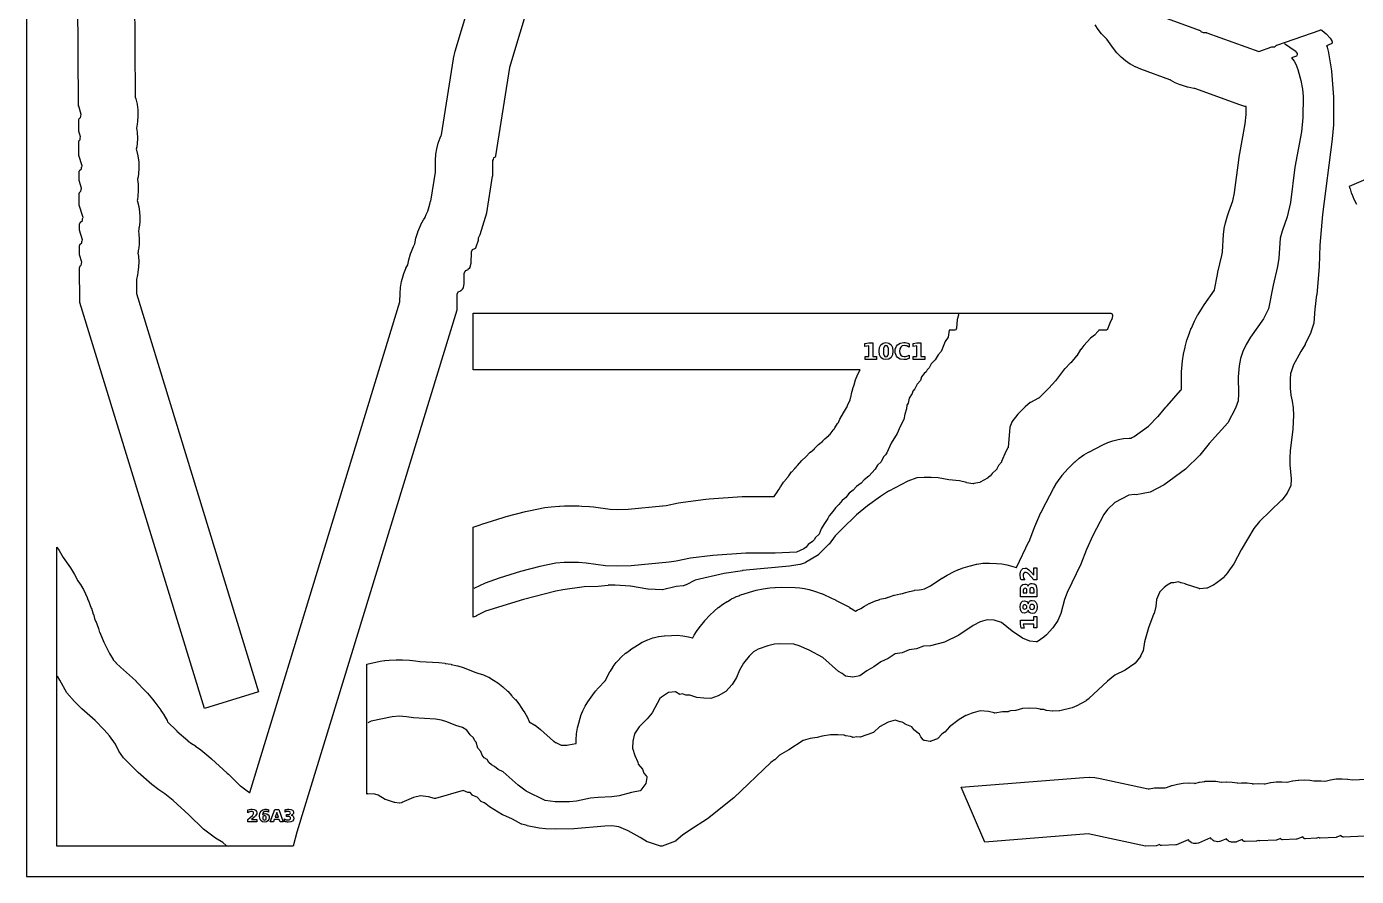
# Model space of a CAD drawing. Header units: millimetres. Extents: x 0 to 841, y 0 to 594.
# Drawn here: x 0 to 469.4, y 0 to 299.9 of the extents above; entities that cross this region are included whole.
import ezdxf

# ---------------------------------------------------------------- set-up
doc = ezdxf.new("R2010")
doc.units = ezdxf.units.MM
for name, color, linetype in [('CUT', 1, 'Continuous'), ('ENGRAVE', 5, 'Continuous'), ('SHEET_EDGE_DO_NOT_CUT', 8, 'Continuous')]:
    doc.layers.add(name, color=color, linetype=linetype)

msp = doc.modelspace()

# ---------------------------------------------------------------- linework, layer by layer
at = {"layer": 'CUT'}
for points in [[(191.93, 357.12), (170.48, 285.48), (170.47, 285.45), (165.53, 254.26), (165.52, 254.21), (165.5, 254.15), (165.47, 254.1), (165.35, 253.88), (165.32, 253.83), (165.29, 253.79), (165.25, 253.75), (165.22, 253.72), (165.17, 253.69), (165.13, 253.66), (164.87, 253.54), (164.86, 253.54), (164.86, 253.53), (164.69, 253.09), (164.67, 253.04), (164.65, 253), (164.41, 252.63), (164.41, 252.62), (164.41, 252.61), (164.4, 247.2), (164.4, 247.16), (164.39, 247.12), (162.34, 234.16), (162.32, 234.09), (159.98, 226.46), (159.97, 226.42), (159.95, 226.38), (159.39, 225.23), (159.39, 225.22), (159.38, 225.21), (159.37, 224.54), (159.37, 224.49), (159.36, 224.45), (159.35, 224.4), (158.63, 222.06), (158.62, 222.02), (158.6, 221.98), (158.57, 221.94), (158.5, 221.83), (158.47, 221.79), (158.44, 221.75), (158.4, 221.71), (158.17, 221.53), (158.13, 221.5), (158.09, 221.48), (158.05, 221.46), (157.28, 221.13), (157.27, 221.13), (157.27, 221.12), (156.88, 220.25), (156.88, 220.24), (156.88, 220.23), (156.86, 216.49), (156.86, 216.44), (156.85, 216.4), (156.84, 216.35), (156.48, 215.04), (156.46, 214.99), (156.44, 214.95), (156.41, 214.9), (156.17, 214.53), (156.14, 214.49), (156.1, 214.45), (155.79, 214.15), (155.75, 214.11), (155.71, 214.08), (155.39, 213.89), (155.35, 213.86), (155.29, 213.84), (154.76, 213.66), (154.75, 213.65), (154.75, 213.64), (154.38, 212.78), (154.37, 212.77), (154.37, 212.76), (154.37, 209.2), (154.37, 209.15), (154.36, 209.1), (154.1, 207.83), (154.08, 207.78), (154.07, 207.74), (154.05, 207.7), (153.78, 207.19), (153.75, 207.15), (153.73, 207.12), (153.7, 207.08), (153.34, 206.72), (153.3, 206.67), (153.25, 206.64), (152.9, 206.41), (152.84, 206.38), (152.79, 206.36), (152.25, 206.17), (152.24, 206.17), (152.23, 206.16), (151.87, 205.3), (151.87, 205.29), (151.87, 205.28), (151.83, 199.94), (151.83, 199.89), (151.82, 199.85), (151.81, 199.8), (95.36, 15.57), (95.35, 15.56), (94.06, 10.62), (10.62, 10.62), (10.62, 116.23), (11.44, 115), (11.45, 114.98), (12.88, 112.56), (12.89, 112.54), (15.5, 108.88), (15.52, 108.85), (16.93, 106.55), (16.94, 106.53), (18.08, 104.35), (18.1, 104.33), (19.21, 102.62), (19.22, 102.6), (20.04, 101.23), (20.06, 101.2), (20.76, 99.76), (20.77, 99.74), (21.35, 98.44), (21.35, 98.43), (21.67, 97.66), (21.68, 97.65), (22.85, 94.65), (22.86, 94.62), (23.55, 92.53), (23.56, 92.5), (23.96, 91.02), (23.96, 91.01), (23.97, 91), (24.38, 90.1), (24.39, 90.07), (25.37, 87.51), (25.38, 87.47), (25.79, 86.11), (25.8, 86.08), (27.29, 82.72), (27.29, 82.71), (29.29, 78.72), (29.29, 78.71), (30.58, 76.5), (30.58, 76.49), (30.59, 76.48), (31.59, 75.32), (31.61, 75.31), (33.1, 73.82), (33.11, 73.81), (37.36, 70.1), (37.38, 70.08), (38.66, 68.86), (38.68, 68.84), (41.87, 65.5), (41.88, 65.49), (42.62, 64.68), (42.63, 64.67), (44.43, 62.56), (44.44, 62.55), (45.3, 61.47), (45.31, 61.46), (47.42, 58.61), (47.43, 58.59), (48.57, 56.87), (48.6, 56.83), (49.56, 54.99), (49.57, 54.97), (49.74, 54.58), (49.75, 54.57), (49.76, 54.57), (52.99, 51.32), (53.01, 51.31), (56.9, 47.91), (56.91, 47.9), (58.18, 46.94), (58.19, 46.93), (59.61, 46.02), (59.64, 46), (61.49, 44.66), (61.51, 44.64), (64.37, 42.31), (64.38, 42.3), (65.26, 41.54), (65.27, 41.53), (70.84, 36.4), (70.85, 36.4), (71.25, 36.02), (71.25, 36.02), (75.42, 31.97), (75.45, 31.94), (77.88, 30.16), (77.9, 30.15), (78.73, 29.63), (78.74, 29.63), (78.75, 29.64), (131.79, 202.72), (131.79, 202.74), (131.79, 202.75), (131.83, 205.69), (131.83, 205.71), (131.97, 207.79), (131.97, 207.85), (132.33, 209.89), (132.34, 209.94), (132.91, 211.94), (132.92, 211.97), (133.19, 212.78), (133.2, 212.8), (133.9, 214.55), (133.92, 214.6), (134.54, 215.79), (134.54, 215.8), (134.55, 215.82), (134.87, 217.59), (134.89, 217.64), (135.5, 219.68), (135.51, 219.71), (135.81, 220.55), (135.82, 220.57), (136.53, 222.28), (136.55, 222.33), (137.03, 223.23), (137.04, 223.25), (137.04, 223.26), (137.42, 225.24), (137.44, 225.29), (138.1, 227.4), (138.11, 227.43), (138.43, 228.28), (138.44, 228.3), (139.17, 230), (139.19, 230.04), (140.07, 231.65), (140.09, 231.69), (140.65, 232.51), (140.66, 232.52), (140.66, 232.53), (140.7, 232.66), (140.71, 232.68), (141.07, 233.58), (141.08, 233.61), (141.6, 234.75), (141.61, 234.79), (142.35, 237.19), (142.36, 237.2), (142.62, 238.31), (142.63, 238.36), (142.86, 239.03), (142.86, 239.04), (142.86, 239.05), (144.37, 248.52), (144.37, 248.53), (144.37, 248.54), (144.37, 252.79), (144.37, 252.81), (144.48, 254.78), (144.48, 254.83), (144.78, 256.77), (144.79, 256.82), (145.28, 258.71), (145.29, 258.76), (145.97, 260.61), (145.98, 260.63), (146.35, 261.49), (146.36, 261.51), (146.46, 261.71), (146.46, 261.72), (146.46, 261.73), (150.72, 288.58), (150.72, 288.61), (151.31, 291.19), (151.32, 291.22), (171.94, 360.09)], [(37.88, 346.64), (38.34, 275), (38.34, 274.99), (38.35, 274.98), (38.51, 274.41), (38.52, 274.38), (38.98, 272.47), (38.99, 272.42), (39.25, 270.48), (39.26, 270.43), (39.32, 268.47), (39.32, 268.42), (39.19, 266.45), (39.19, 266.43), (39.08, 265.48), (39.07, 265.45), (38.85, 264.1), (38.85, 264.09), (38.85, 264.07), (39.05, 262.61), (39.06, 262.56), (39.13, 260.56), (39.12, 260.51), (38.99, 258.51), (38.99, 258.48), (38.87, 257.54), (38.87, 257.52), (38.72, 256.64), (38.72, 256.63), (38.72, 256.62), (38.82, 256.31), (38.82, 256.28), (39.31, 254.26), (39.32, 254.21), (39.59, 252.16), (39.59, 252.11), (39.64, 250.04), (39.64, 249.99), (39.47, 247.92), (39.46, 247.89), (39.33, 246.93), (39.33, 246.91), (39.16, 246.02), (39.16, 246.01), (39.16, 245.99), (39.38, 244.3), (39.39, 244.25), (39.44, 242.13), (39.44, 242.08), (39.26, 239.96), (39.25, 239.93), (39.12, 238.97), (39.12, 238.94), (39.04, 238.53), (39.04, 238.52), (39.04, 238.51), (39.14, 238.17), (39.15, 238.14), (39.58, 236.4), (39.59, 236.35), (39.86, 234.58), (39.87, 234.54), (39.98, 232.75), (39.98, 232.71), (39.92, 230.92), (39.92, 230.87), (39.7, 229.09), (39.69, 229.05), (39.65, 228.88), (39.65, 228.85), (39.6, 228.4), (39.6, 228.35), (39.49, 227.84), (39.49, 227.83), (39.49, 227.82), (39.66, 226.7), (39.67, 226.66), (39.78, 224.85), (39.78, 224.81), (39.72, 223), (39.72, 222.95), (39.49, 221.16), (39.48, 221.12), (39.43, 220.89), (39.43, 220.86), (39.38, 220.39), (39.37, 220.34), (39.29, 219.96), (39.29, 219.95), (39.29, 219.93), (39.46, 218.83), (39.46, 218.78), (39.58, 216.96), (39.58, 216.92), (39.52, 215.09), (39.52, 215.05), (39.29, 213.24), (39.28, 213.19), (39.22, 212.91), (39.21, 212.88), (39.16, 212.4), (39.15, 212.35), (38.77, 210.61), (38.76, 210.59), (38.76, 210.58), (38.8, 205.73), (38.8, 205.72), (38.8, 205.71), (81.88, 65.14), (62.75, 59.28), (18.84, 202.58), (18.83, 202.63), (18.82, 202.68), (18.82, 202.73), (18.73, 214.89), (18.73, 214.93), (18.74, 214.98), (18.75, 215.03), (18.77, 215.07), (18.84, 215.26), (18.86, 215.3), (18.88, 215.35), (18.91, 215.39), (18.94, 215.42), (18.98, 215.46), (19.27, 215.71), (19.28, 215.72), (19.28, 215.73), (19.33, 216.17), (19.34, 216.23), (19.35, 216.28), (19.51, 216.75), (19.51, 216.76), (19.51, 216.77), (18.72, 219.39), (18.71, 219.43), (18.7, 219.48), (18.7, 219.53), (18.68, 222.43), (18.68, 222.48), (18.69, 222.54), (18.71, 222.59), (18.81, 222.88), (18.82, 222.92), (18.84, 222.96), (18.87, 223), (18.9, 223.04), (18.93, 223.07), (19.48, 223.61), (19.49, 223.62), (19.49, 223.63), (19.54, 224.08), (19.54, 224.13), (19.56, 224.18), (19.71, 224.64), (19.71, 224.65), (19.71, 224.67), (18.69, 228.04), (18.68, 228.09), (18.67, 228.13), (18.67, 228.18), (18.63, 229.81), (18.64, 229.86), (18.64, 229.92), (18.7, 230.19), (18.71, 230.23), (18.73, 230.27), (18.74, 230.31), (18.96, 230.75), (18.99, 230.8), (19.02, 230.84), (19.06, 230.88), (19.69, 231.51), (19.7, 231.51), (19.7, 231.53), (19.74, 231.99), (19.75, 232.04), (19.76, 232.09), (19.91, 232.53), (19.91, 232.55), (19.91, 232.56), (18.61, 236.91), (18.6, 236.96), (18.59, 237.01), (18.59, 237.05), (18.56, 240.92), (18.57, 240.97), (18.57, 241.02), (18.58, 241.06), (18.6, 241.11), (18.67, 241.29), (18.69, 241.34), (18.71, 241.38), (18.74, 241.42), (18.78, 241.46), (18.81, 241.49), (19.16, 241.79), (19.17, 241.8), (19.17, 241.81), (19.22, 242.29), (19.22, 242.34), (19.24, 242.39), (19.37, 242.82), (19.38, 242.83), (19.37, 242.84), (18.55, 245.56), (18.54, 245.61), (18.54, 245.66), (18.53, 245.71), (18.51, 248.54), (18.52, 248.58), (18.52, 248.63), (18.53, 248.68), (18.57, 248.8), (18.59, 248.85), (18.61, 248.9), (18.64, 248.95), (18.77, 249.14), (18.81, 249.19), (18.85, 249.23), (19.36, 249.69), (19.37, 249.7), (19.37, 249.71), (19.42, 250.19), (19.43, 250.24), (19.44, 250.29), (19.57, 250.71), (19.57, 250.73), (19.57, 250.74), (18.49, 254.38), (18.48, 254.42), (18.48, 254.47), (18.47, 254.52), (18.45, 259.26), (18.45, 259.32), (18.46, 259.37), (18.47, 259.43), (18.52, 259.56), (18.54, 259.61), (18.56, 259.65), (18.59, 259.69), (18.62, 259.73), (18.65, 259.77), (18.86, 259.96), (18.87, 259.97), (18.87, 259.98), (18.91, 260.43), (18.91, 260.48), (18.92, 260.53), (19.05, 260.98), (19.05, 260.99), (19.05, 261), (18.44, 263.04), (18.43, 263.08), (18.42, 263.13), (18.42, 263.18), (18.4, 266.94), (18.4, 266.98), (18.4, 267.03), (18.42, 267.08), (18.43, 267.12), (18.5, 267.3), (18.52, 267.35), (18.55, 267.39), (18.58, 267.43), (18.61, 267.47), (18.64, 267.5), (19.06, 267.86), (19.07, 267.87), (19.07, 267.88), (19.1, 268.33), (19.11, 268.38), (19.12, 268.43), (19.25, 268.88), (19.25, 268.89), (19.25, 268.9), (18.38, 271.84), (18.37, 271.88), (18.36, 271.93), (18.36, 271.98), (17.88, 346.51)], [(400.04, 303.69), (413.94, 298.7), (413.98, 298.68), (414.02, 298.66), (414.06, 298.64), (414.22, 298.53), (414.25, 298.5), (414.29, 298.47), (414.32, 298.43), (414.35, 298.39), (414.38, 298.35), (414.48, 298.15), (414.48, 298.14), (414.49, 298.14), (415.32, 297.84), (415.33, 297.84), (415.34, 297.84), (416.42, 297.78), (416.47, 297.78), (416.52, 297.77), (416.57, 297.75), (434.96, 291.15), (434.98, 291.15), (434.99, 291.15), (439.53, 292.74), (439.58, 292.76), (439.62, 292.77), (439.67, 292.77), (440.54, 292.81), (440.55, 292.81), (440.56, 292.82), (441.1, 293.26), (441.13, 293.29), (441.17, 293.31), (441.21, 293.33), (441.25, 293.35), (456.57, 298.7), (456.61, 298.71), (456.66, 298.72), (456.71, 298.73), (456.75, 298.73), (456.8, 298.72), (456.85, 298.72), (457.1, 298.66), (457.15, 298.64), (457.19, 298.63), (457.23, 298.61), (457.27, 298.58), (457.31, 298.55), (458.75, 297.34), (458.8, 297.29), (460.09, 295.86), (460.12, 295.83), (460.15, 295.79), (460.72, 294.86), (460.74, 294.82), (460.76, 294.78), (460.77, 294.74), (460.79, 294.69), (460.83, 294.46), (460.84, 294.41), (460.84, 294.41), (460.84, 294.36), (460.84, 294.32), (460.83, 294.27), (460.82, 294.22), (460.8, 294.17), (460.78, 294.13), (460.71, 294), (460.69, 293.96), (460.66, 293.92), (460.62, 293.88), (460.58, 293.85), (460.54, 293.82), (460.5, 293.8), (460.45, 293.77), (458.84, 293.16), (458.83, 293.15), (458.84, 293.14), (459.05, 292.76), (459.07, 292.73), (459.08, 292.69), (459.1, 292.64), (459.58, 290.74), (459.59, 290.69), (460.58, 284.25), (460.59, 284.21), (461.29, 274.95), (461.29, 274.91), (461.28, 265.23), (461.28, 265.19), (460.81, 260.24), (460.81, 260.23), (457.42, 233.58), (457.42, 233.57), (456.54, 222.72), (456.54, 222.71), (456.22, 215.24), (456.21, 215.22), (455.37, 205.27), (455.36, 205.25), (454.71, 200.24), (454.71, 200.23), (454.37, 195.39), (454.36, 195.33), (454.35, 195.28), (453.36, 192.03), (453.35, 191.99), (453.33, 191.96), (451.28, 187.8), (451.26, 187.76), (449.73, 185.24), (449.73, 185.23), (447.07, 180.25), (447.06, 180.24), (447.06, 180.24), (446.2, 177.76), (446.2, 177.74), (446.19, 177.73), (445.96, 175.28), (445.96, 175.25), (445.99, 172.19), (446, 172.17), (446.21, 169.92), (446.22, 169.88), (446.75, 167.73), (446.76, 167.69), (447.12, 165.32), (447.12, 165.26), (447.2, 162.8), (447.2, 162.76), (446.92, 157.79), (446.91, 157.75), (445.96, 150.27), (445.96, 150.25), (445.85, 147.76), (445.85, 147.75), (445.85, 145.24), (445.85, 145.21), (446.35, 140.28), (446.35, 140.24), (446.35, 140.21), (446.23, 137.93), (446.23, 137.88), (446.22, 137.83), (446.2, 137.78), (446.18, 137.73), (444.97, 135.29), (444.95, 135.25), (444.92, 135.21), (443.04, 132.78), (443.01, 132.75), (442.99, 132.72), (435.21, 125.27), (435.18, 125.25), (433.22, 122.78), (433.2, 122.75), (428.74, 115.26), (428.74, 115.25), (426.12, 110.31), (426.09, 110.26), (424.06, 107.34), (424.03, 107.3), (422.35, 105.33), (422.32, 105.3), (422.28, 105.27), (421.57, 104.69), (421.55, 104.68), (418.92, 102.78), (418.88, 102.75), (418.84, 102.73), (416.66, 101.72), (416.61, 101.7), (416.57, 101.69), (416.52, 101.68), (416.48, 101.67), (414.1, 101.53), (414.05, 101.53), (414, 101.53), (413.96, 101.54), (413.91, 101.55), (409.11, 103.19), (409.08, 103.2), (407.49, 103.55), (407.44, 103.57), (407.38, 103.6), (406.59, 103.99), (406.57, 104), (406.56, 104), (404.98, 103.61), (404.92, 103.6), (404.86, 103.6), (404.09, 103.59), (404.08, 103.59), (404.06, 103.59), (402.6, 102.77), (402.57, 102.75), (401.57, 101.98), (401.55, 101.95), (399.87, 100.25), (399.86, 100.24), (399.85, 100.23), (398.86, 97.76), (398.85, 97.74), (398.85, 97.73), (398.6, 95.28), (398.59, 95.25), (398.58, 95.21), (397.96, 92.81), (397.94, 92.76), (395.99, 87.74), (395.98, 87.71), (394.64, 82.77), (394.64, 82.75), (394.09, 79.57), (394.08, 79.52), (394.07, 79.48), (394.05, 79.43), (393.21, 77.73), (393.19, 77.68), (393.15, 77.64), (391.25, 75.24), (391.21, 75.2), (391.18, 75.17), (391.14, 75.14), (387.83, 72.77), (387.79, 72.75), (387.75, 72.73), (384.09, 71.03), (384.08, 71.03), (384.07, 71.02), (381.57, 68.94), (381.56, 68.93), (374.93, 62.74), (374.9, 62.71), (374.05, 62.05), (374.02, 62.03), (373.98, 62.01), (370.76, 60.24), (370.74, 60.23), (369.12, 59.46), (369.07, 59.44), (369.02, 59.43), (364.72, 58.42), (364.68, 58.42), (364.63, 58.41), (362.1, 58.3), (362.05, 58.3), (362.01, 58.3), (359.99, 58.55), (359.95, 58.56), (359.91, 58.57), (359.87, 58.59), (359.09, 58.9), (359.07, 58.91), (359.06, 58.91), (357.83, 58.95), (357.78, 58.96), (357.73, 58.97), (356.59, 59.26), (356.57, 59.26), (356.56, 59.26), (354.1, 59.33), (354.08, 59.33), (351.59, 59.2), (351.58, 59.2), (351.56, 59.2), (349.13, 58.53), (349.07, 58.52), (349.02, 58.51), (347.28, 58.44), (347.27, 58.44), (347.26, 58.43), (346.56, 58.15), (346.52, 58.13), (346.47, 58.12), (346.42, 58.11), (346.37, 58.11), (344.45, 58.11), (344.44, 58.11), (344.43, 58.11), (341.79, 57.66), (341.73, 57.65), (341.68, 57.65), (341.63, 57.65), (341.57, 57.67), (339.56, 58.21), (339.55, 58.21), (339.54, 58.22), (336.57, 58.48), (336.56, 58.48), (336.55, 58.48), (334.07, 57.76), (334.05, 57.75), (331.6, 56.82), (331.59, 56.82), (331.58, 56.81), (329.22, 55.38), (329.19, 55.36), (325.77, 52.75), (325.76, 52.74), (325.75, 52.74), (324.14, 50.95), (324.11, 50.92), (324.08, 50.89), (324.04, 50.87), (323.06, 50.25), (323.05, 50.24), (323.04, 50.24), (321.67, 48.71), (321.64, 48.68), (321.6, 48.65), (321.56, 48.62), (321.52, 48.6), (321.48, 48.58), (319.23, 47.69), (319.18, 47.67), (319.13, 47.66), (319.08, 47.65), (319.03, 47.65), (318.98, 47.66), (316.94, 47.93), (316.9, 47.94), (316.86, 47.95), (316.82, 47.96), (316.67, 48.03), (316.62, 48.05), (316.58, 48.08), (316.54, 48.11), (316.5, 48.14), (316.46, 48.18), (315.67, 49.2), (315.64, 49.23), (315.62, 49.27), (315.6, 49.31), (315.22, 50.23), (315.21, 50.24), (315.2, 50.25), (313.23, 51.76), (313.19, 51.79), (313.16, 51.82), (313.14, 51.85), (312.44, 52.73), (312.43, 52.74), (312.42, 52.75), (310.15, 53.76), (310.11, 53.78), (310.08, 53.8), (309.08, 54.46), (309.07, 54.46), (309.06, 54.46), (308.42, 54.54), (308.37, 54.55), (308.33, 54.56), (306.59, 55.12), (306.57, 55.13), (306.56, 55.12), (304.09, 54.41), (304.08, 54.4), (304.06, 54.39), (301.1, 52.76), (301.09, 52.75), (301.08, 52.74), (299.07, 50.93), (299.04, 50.9), (298.99, 50.87), (298.95, 50.84), (298.9, 50.83), (294.28, 49.19), (294.23, 49.17), (294.18, 49.16), (294.12, 49.16), (294.07, 49.16), (293.1, 49.25), (293.08, 49.25), (293.07, 49.25), (291.8, 49.07), (291.75, 49.06), (291.71, 49.06), (291.66, 49.07), (291.62, 49.07), (291.57, 49.09), (291.53, 49.1), (290.77, 49.43), (290.76, 49.43), (290.75, 49.43), (289.18, 49.6), (289.13, 49.6), (289.09, 49.61), (289.05, 49.62), (288.61, 49.79), (288.6, 49.79), (288.59, 49.79), (286.32, 50), (286.29, 50), (283.8, 49.93), (283.77, 49.93), (280.82, 49.47), (280.8, 49.46), (279.06, 49), (279, 48.99), (276.62, 48.67), (276.58, 48.67), (274.09, 47.99), (274.08, 47.98), (274.06, 47.98), (269.11, 44.67), (269.08, 44.65), (265.8, 42.75), (265.79, 42.74), (265.78, 42.73), (264.1, 41.19), (264.07, 41.17), (264.04, 41.14), (262.7, 40.25), (262.69, 40.24), (262.68, 40.24), (249.69, 27.78), (249.66, 27.75), (240.36, 20.29), (240.31, 20.26), (234.07, 16.3), (234.06, 16.29), (231.57, 14.51), (231.56, 14.5), (229.17, 12.52), (229.12, 12.49), (229.08, 12.46), (229.03, 12.44), (224.35, 10.66), (224.3, 10.64), (224.25, 10.63), (224.2, 10.63), (224.16, 10.63), (223.9, 10.63), (223.85, 10.64), (223.8, 10.65), (223.75, 10.66), (219.13, 12.2), (219.08, 12.23), (219.03, 12.25), (216.57, 13.78), (216.56, 13.78), (212.39, 16.03), (212.37, 16.04), (209.07, 17.51), (209.06, 17.52), (209.04, 17.52), (206.62, 17.81), (206.58, 17.81), (204.1, 17.77), (204.08, 17.77), (193.18, 16.81), (193.15, 16.81), (186.57, 16.66), (186.53, 16.66), (183.18, 16.8), (183.15, 16.81), (180.95, 17.06), (180.91, 17.07), (176.71, 17.9), (176.67, 17.91), (174.83, 18.44), (174.78, 18.46), (174.74, 18.48), (171.57, 20.14), (171.56, 20.15), (168.06, 21.75), (168.01, 21.78), (163.44, 24.53), (163.4, 24.55), (161.58, 25.91), (161.57, 25.92), (161.56, 25.92), (160.45, 26.44), (160.41, 26.46), (160.36, 26.49), (160.32, 26.53), (160.29, 26.56), (159.08, 27.96), (159.07, 27.97), (159.06, 27.97), (157.57, 28.53), (157.53, 28.55), (157.48, 28.58), (157.44, 28.6), (157.41, 28.63), (157.37, 28.67), (156.58, 29.56), (156.57, 29.57), (156.56, 29.57), (155.9, 29.59), (155.86, 29.59), (155.81, 29.6), (155.77, 29.61), (155.73, 29.63), (154.09, 30.32), (154.07, 30.33), (154.06, 30.32), (144.28, 27.47), (144.24, 27.46), (144.19, 27.45), (144.15, 27.45), (144.1, 27.45), (144.06, 27.46), (144.01, 27.47), (141.86, 28.04), (141.83, 28.04), (139.07, 28.45), (139.06, 28.45), (139.05, 28.45), (136.59, 27.86), (136.58, 27.86), (136.56, 27.86), (132.46, 26.04), (132.42, 26.02), (132.37, 26.01), (132.33, 26), (131.63, 25.9), (131.57, 25.9), (131.52, 25.9), (129.94, 26.05), (129.89, 26.06), (129.83, 26.07), (126.67, 27.08), (126.63, 27.09), (126.59, 27.11), (126.55, 27.13), (124.09, 28.66), (124.07, 28.67), (124.06, 28.67), (122.91, 29.06), (122.9, 29.07), (122.89, 29.07), (120.42, 29.09), (120.38, 29.09), (120.12, 29.06), (120.12, 74.88), (124.83, 75.9), (124.85, 75.9), (126.37, 76.17), (126.41, 76.18), (127.96, 76.32), (127.98, 76.32), (130.43, 76.46), (130.46, 76.46), (132.65, 76.46), (132.67, 76.46), (135.15, 76.32), (135.17, 76.32), (137.29, 76.09), (137.31, 76.09), (138.8, 75.84), (138.83, 75.84), (145.48, 75.46), (145.5, 75.46), (147.75, 75.2), (147.78, 75.19), (149.84, 74.84), (149.87, 74.83), (152.13, 74.3), (152.16, 74.29), (154.05, 73.73), (154.08, 73.72), (156.21, 72.95), (156.24, 72.93), (158.21, 72.09), (158.24, 72.08), (159.31, 71.78), (159.33, 71.77), (161.22, 71.13), (161.27, 71.11), (163.07, 70.29), (163.11, 70.27), (164.83, 69.26), (164.85, 69.25), (166.32, 68.28), (166.34, 68.27), (168.12, 66.95), (168.16, 66.92), (169.77, 65.42), (169.81, 65.38), (171.24, 63.7), (171.26, 63.68), (171.39, 63.51), (171.42, 63.48), (172.49, 62.42), (172.52, 62.38), (173.75, 60.9), (173.78, 60.86), (174.85, 59.26), (174.88, 59.22), (174.95, 59.08), (174.96, 59.06), (175.85, 57.73), (175.88, 57.69), (176.75, 56.07), (176.77, 56.03), (177.36, 54.62), (177.37, 54.61), (177.39, 54.6), (177.39, 54.6), (177.4, 54.6), (179.44, 53.38), (179.49, 53.34), (181.37, 51.88), (181.39, 51.86), (186.04, 47.78), (186.06, 47.77), (186.74, 47.26), (186.75, 47.26), (186.76, 47.25), (188.66, 46.34), (188.67, 46.33), (188.68, 46.33), (190.76, 46.35), (190.78, 46.35), (191.3, 46.39), (191.33, 46.39), (193.91, 46.93), (193.93, 46.93), (193.93, 46.94), (193.96, 48.2), (193.96, 48.23), (194.12, 50.32), (194.13, 50.37), (194.51, 52.43), (194.51, 52.45), (195.11, 54.94), (195.12, 54.97), (195.62, 56.7), (195.64, 56.74), (196.3, 58.41), (196.32, 58.45), (197.12, 60.05), (197.15, 60.09), (198.1, 61.62), (198.12, 61.64), (199.82, 64.11), (199.83, 64.13), (200.77, 65.38), (200.8, 65.41), (201.84, 66.58), (201.85, 66.6), (204.08, 68.92), (204.09, 68.93), (204.16, 69.01), (204.16, 69.02), (204.17, 69.03), (206.04, 72.42), (206.06, 72.44), (207, 73.98), (207.03, 74.02), (208.1, 75.46), (208.13, 75.49), (209.35, 76.83), (209.36, 76.85), (209.88, 77.37), (209.9, 77.39), (211.42, 78.77), (211.46, 78.8), (213.11, 80.01), (213.13, 80.03), (215.59, 81.64), (215.62, 81.66), (217.33, 82.66), (217.38, 82.69), (219.18, 83.51), (219.23, 83.53), (221.1, 84.16), (221.15, 84.18), (223.08, 84.62), (223.13, 84.63), (225.1, 84.87), (225.13, 84.88), (227.59, 85.06), (227.61, 85.06), (229.59, 85.1), (229.64, 85.1), (231.59, 84.95), (231.64, 84.94), (233.58, 84.59), (233.63, 84.58), (235.1, 84.16), (235.12, 84.15), (235.12, 84.16), (235.64, 85.08), (235.65, 85.1), (236.47, 86.43), (236.5, 86.46), (237.42, 87.72), (237.43, 87.74), (239.43, 90.23), (239.45, 90.26), (241.18, 92.15), (241.2, 92.17), (242.69, 93.61), (242.71, 93.63), (244.14, 94.88), (244.18, 94.91), (245.73, 96.02), (245.75, 96.03), (247.33, 97.05), (247.35, 97.06), (248.74, 97.88), (248.78, 97.9), (250.22, 98.6), (250.26, 98.61), (251.76, 99.19), (251.78, 99.2), (255.18, 100.35), (255.21, 100.36), (257.49, 100.98), (257.52, 100.99), (259.95, 101.49), (259.98, 101.5), (262.33, 101.84), (262.36, 101.85), (264.17, 102), (264.2, 102), (266.38, 102.07), (266.4, 102.07), (271.28, 101.95), (271.3, 101.95), (272.92, 101.84), (272.96, 101.83), (274.55, 101.59), (274.59, 101.59), (276.17, 101.21), (276.19, 101.21), (278.09, 100.68), (278.12, 100.66), (280.84, 99.68), (280.88, 99.67), (284.34, 98.12), (284.36, 98.11), (285.53, 97.55), (285.55, 97.54), (290.43, 94.96), (290.45, 94.95), (291.88, 94.11), (291.92, 94.09), (292.59, 93.62), (292.6, 93.61), (292.61, 93.62), (293.19, 93.92), (293.21, 93.93), (294.45, 94.5), (294.48, 94.51), (295.72, 95.31), (295.74, 95.33), (297.44, 96.31), (297.48, 96.33), (299.26, 97.13), (299.31, 97.15), (301.15, 97.77), (301.2, 97.78), (303.11, 98.21), (303.14, 98.22), (303.57, 98.3), (303.59, 98.3), (303.6, 98.3), (304.16, 98.52), (304.18, 98.53), (306.28, 99.24), (306.33, 99.25), (308.5, 99.71), (308.53, 99.72), (309.16, 99.82), (309.17, 99.82), (309.19, 99.82), (309.91, 100.08), (309.93, 100.09), (311.59, 100.59), (311.63, 100.6), (313.32, 100.95), (313.36, 100.96), (315.08, 101.16), (315.1, 101.17), (315.83, 101.22), (315.85, 101.22), (315.86, 101.22), (316.94, 101.5), (316.95, 101.5), (316.96, 101.51), (319.01, 102.53), (319.03, 102.55), (323.1, 105.22), (323.12, 105.23), (324.94, 106.29), (324.96, 106.31), (327.42, 107.57), (327.44, 107.58), (328.97, 108.29), (329.01, 108.3), (330.61, 108.88), (330.63, 108.88), (333.1, 109.66), (333.13, 109.66), (335.3, 110.21), (335.36, 110.22), (337.57, 110.51), (337.63, 110.52), (339.87, 110.55), (339.9, 110.55), (342.37, 110.45), (342.39, 110.45), (344.19, 110.3), (344.23, 110.29), (346, 109.97), (346.04, 109.96), (347.78, 109.48), (347.8, 109.48), (349.34, 108.97), (349.35, 108.97), (349.36, 108.98), (353.82, 118.19), (353.83, 118.21), (355.51, 122.55), (355.51, 122.56), (355.88, 123.45), (355.88, 123.46), (358.06, 128.37), (358.07, 128.38), (358.59, 129.46), (358.59, 129.47), (362.46, 136.93), (362.47, 136.95), (363.28, 138.35), (363.3, 138.39), (364.21, 139.72), (364.23, 139.74), (365.57, 141.53), (365.58, 141.54), (366.51, 142.69), (366.54, 142.72), (367.55, 143.8), (367.57, 143.81), (370.05, 146.25), (370.07, 146.27), (371.53, 147.57), (371.57, 147.6), (373.14, 148.74), (373.18, 148.76), (374.87, 149.75), (374.89, 149.76), (379.87, 152.34), (379.89, 152.35), (381.6, 153.13), (381.65, 153.15), (383.42, 153.76), (383.46, 153.77), (385.28, 154.21), (385.33, 154.22), (387.19, 154.49), (387.21, 154.49), (389.21, 154.68), (389.24, 154.68), (389.99, 154.71), (390, 154.72), (390.02, 154.72), (390.95, 155.19), (390.96, 155.2), (390.97, 155.21), (395.97, 158.92), (396, 158.94), (399.36, 162.26), (399.38, 162.28), (402.14, 165.58), (402.15, 165.59), (402.55, 166.05), (402.55, 166.06), (407.36, 171.45), (407.37, 171.46), (407.37, 171.47), (407.7, 172.1), (407.7, 172.11), (407.7, 172.13), (407.63, 175.94), (407.63, 175.96), (407.7, 177.98), (407.7, 178.01), (408.03, 181.89), (408.03, 181.92), (408.38, 184.3), (408.38, 184.33), (408.9, 186.8), (408.91, 186.83), (409.57, 189.23), (409.58, 189.26), (410.45, 191.77), (410.46, 191.8), (411.12, 193.47), (411.13, 193.49), (412.24, 195.97), (412.26, 196), (413.48, 198.29), (413.5, 198.32), (415.03, 200.79), (415.03, 200.8), (415.6, 201.66), (415.61, 201.67), (419.27, 206.94), (419.28, 206.96), (419.28, 206.97), (420.34, 212.44), (420.34, 212.45), (420.52, 213.26), (420.52, 213.27), (421.9, 219.08), (421.91, 219.1), (422.09, 220.34), (422.1, 220.36), (422.5, 226.55), (422.51, 226.57), (422.74, 228.58), (422.75, 228.63), (423.19, 230.61), (423.2, 230.63), (423.9, 233.13), (423.9, 233.14), (424.33, 234.49), (424.34, 234.51), (425.73, 238.39), (425.74, 238.42), (426.39, 241.27), (426.39, 241.3), (427.86, 252.77), (427.86, 252.78), (428.02, 253.81), (428.02, 253.83), (430.17, 265.6), (430.17, 265.61), (430.53, 268.89), (430.53, 268.92), (430.54, 271.65), (430.54, 271.66), (430.53, 271.66), (430.1, 271.75), (430.05, 271.76), (428.23, 272.32), (428.21, 272.33), (412.39, 278), (412.38, 278.01), (412.37, 278.01), (412.09, 278.04), (412.03, 278.04), (409.84, 278.51), (409.81, 278.52), (409.09, 278.71), (409.07, 278.72), (407.25, 279.31), (407.21, 279.33), (405.47, 280.09), (405.43, 280.11), (403.77, 281.04), (403.73, 281.06), (403.59, 281.16), (403.58, 281.17), (403.57, 281.17), (393.28, 284.87), (393.25, 284.88), (391.4, 285.65), (391.35, 285.68), (389.6, 286.63), (389.56, 286.66), (387.91, 287.79), (387.87, 287.82), (386.35, 289.11), (386.31, 289.14), (384.93, 290.58), (384.89, 290.62), (383.66, 292.21), (383.64, 292.23), (381.36, 295.48), (381.35, 295.49), (381.35, 295.5), (380.81, 295.94), (380.78, 295.98), (379.45, 297.33), (379.42, 297.37), (378.23, 298.85), (378.2, 298.89), (377.16, 300.48)], [(469.55, 237.16), (468.63, 238.87), (468.6, 238.91), (467.85, 240.71), (467.83, 240.75), (467.26, 242.62), (467.25, 242.65), (467, 243.64), (525.99, 269.03)], [(502.51, 15.66), (464.79, 13.89), (464.73, 13.89), (464.67, 13.9), (464.62, 13.91), (464.38, 13.99), (464.33, 14), (464.28, 14.02), (464.24, 14.05), (464.2, 14.08), (464.16, 14.12), (464.13, 14.16), (463.95, 14.39), (463.94, 14.4), (463.93, 14.39), (462.44, 13.81), (462.39, 13.79), (462.34, 13.78), (462.28, 13.78), (456.65, 13.51), (456.6, 13.51), (456.55, 13.52), (456.4, 13.54), (456.35, 13.55), (456.3, 13.57), (456.26, 13.59), (456.21, 13.61), (456.06, 13.71), (456.05, 13.71), (456.04, 13.71), (455.44, 13.48), (455.39, 13.47), (455.34, 13.46), (455.28, 13.45), (451.46, 13.27), (451.41, 13.27), (451.36, 13.27), (451.23, 13.29), (451.18, 13.3), (451.13, 13.31), (451.09, 13.33), (451.05, 13.35), (450.98, 13.39), (450.93, 13.42), (450.89, 13.45), (450.86, 13.49), (450.83, 13.53), (450.47, 14), (450.46, 14.01), (450.45, 14), (448.31, 13.15), (448.26, 13.13), (448.2, 13.12), (448.15, 13.11), (443.33, 12.89), (443.28, 12.89), (443.23, 12.89), (443.18, 12.9), (443.14, 12.92), (442.96, 12.98), (442.91, 13), (442.86, 13.03), (442.82, 13.06), (442.78, 13.09), (442.74, 13.13), (442.58, 13.32), (442.58, 13.33), (442.56, 13.32), (441.24, 12.81), (441.19, 12.8), (441.14, 12.79), (441.08, 12.78), (435.29, 12.51), (435.24, 12.51), (435.2, 12.51), (435.15, 12.52), (435.11, 12.53), (434.71, 12.66), (434.7, 12.66), (434.68, 12.66), (434.13, 12.47), (434.08, 12.46), (434.04, 12.45), (433.99, 12.45), (430.12, 12.27), (430.06, 12.27), (430.01, 12.27), (429.96, 12.29), (429.72, 12.35), (429.67, 12.37), (429.63, 12.39), (429.58, 12.42), (429.54, 12.45), (429.5, 12.49), (429.47, 12.52), (429.12, 12.97), (429.11, 12.98), (429.1, 12.97), (427.12, 12.16), (427.07, 12.15), (427.01, 12.13), (426.96, 12.13), (425.41, 12.05), (425.37, 12.05), (425.32, 12.05), (425.28, 12.06), (424.91, 12.14), (424.87, 12.15), (424.82, 12.17), (424.78, 12.19), (424.29, 12.45), (424.24, 12.48), (424.19, 12.52), (423.9, 12.79), (423.86, 12.83), (423.83, 12.87), (423.53, 13.28), (423.53, 13.29), (423.52, 13.29), (421.19, 12.35), (421.15, 12.33), (421.11, 12.32), (421.07, 12.31), (420.49, 12.24), (420.45, 12.23), (420.41, 12.23), (420.37, 12.24), (419.92, 12.29), (419.85, 12.31), (419.3, 12.46), (419.26, 12.47), (419.21, 12.49), (418.85, 12.67), (418.8, 12.7), (418.75, 12.74), (418.32, 13.1), (418.29, 13.13), (418.26, 13.16), (418.24, 13.19), (417.95, 13.58), (417.95, 13.59), (417.94, 13.59), (413.61, 11.77), (413.57, 11.76), (413.54, 11.75), (412.9, 11.59), (412.85, 11.58), (412.8, 11.57), (412.74, 11.57), (412.07, 11.62), (412.01, 11.62), (411.96, 11.64), (411.21, 11.88), (411.16, 11.89), (411.12, 11.92), (411.07, 11.94), (410.57, 12.3), (410.53, 12.33), (410.5, 12.36), (410.46, 12.4), (410.08, 12.9), (410.07, 12.91), (410.06, 12.9), (405.87, 11.16), (405.83, 11.15), (405.79, 11.13), (405.74, 11.13), (405.7, 11.12), (400.58, 10.88), (400.52, 10.88), (400.47, 10.89), (400.41, 10.9), (400.27, 10.95), (400.23, 10.96), (400.18, 10.98), (400.14, 11.01), (400.1, 11.04), (400.06, 11.07), (399.89, 11.24), (399.88, 11.24), (399.87, 11.24), (398.82, 10.83), (398.77, 10.81), (398.72, 10.8), (398.66, 10.79), (395.11, 10.63), (395.07, 10.63), (395.03, 10.63), (394.98, 10.64), (374.75, 14.98), (374.74, 14.98), (374.73, 14.98), (338.21, 12.12), (329.86, 31.53), (373.17, 34.92), (373.19, 34.92), (375.08, 34.98), (375.13, 34.98), (377.01, 34.85), (377.06, 34.85), (378.93, 34.54), (378.95, 34.54), (395.9, 30.9), (395.91, 30.89), (395.92, 30.9), (396.18, 30.96), (396.22, 30.96), (398.08, 31.22), (398.13, 31.23), (400, 31.31), (400.05, 31.31), (401.85, 31.21), (401.86, 31.21), (401.87, 31.21), (402.38, 31.42), (402.4, 31.43), (404.27, 32.1), (404.32, 32.12), (406.23, 32.6), (406.28, 32.6), (408.24, 32.89), (408.29, 32.89), (410.26, 32.97), (410.31, 32.97), (412.28, 32.85), (412.33, 32.85), (412.35, 32.84), (412.37, 32.84), (412.38, 32.84), (413.92, 33.24), (413.97, 33.25), (415.86, 33.54), (415.91, 33.55), (417.82, 33.65), (417.87, 33.65), (419.78, 33.57), (419.83, 33.57), (421.73, 33.3), (421.78, 33.29), (421.84, 33.28), (421.85, 33.27), (421.86, 33.27), (423.59, 33.35), (423.64, 33.35), (425.54, 33.25), (425.59, 33.25), (427.48, 32.97), (427.5, 32.96), (427.51, 32.96), (427.52, 32.96), (428.88, 33.04), (428.92, 33.04), (430.77, 32.97), (430.82, 32.97), (432.65, 32.73), (432.7, 32.72), (433, 32.65), (433.01, 32.65), (433.02, 32.65), (433.05, 32.66), (433.1, 32.66), (434.92, 32.73), (434.97, 32.73), (436.78, 32.62), (436.83, 32.62), (436.88, 32.61), (436.89, 32.61), (436.91, 32.61), (437.09, 32.62), (437.1, 32.62), (437.11, 32.62), (437.17, 32.64), (437.22, 32.65), (439.09, 33.08), (439.14, 33.09), (441.04, 33.33), (441.09, 33.33), (443.01, 33.39), (443.05, 33.39), (444.85, 33.26), (444.86, 33.26), (444.87, 33.26), (444.91, 33.28), (444.96, 33.29), (446.88, 33.74), (446.93, 33.75), (448.89, 34.01), (448.94, 34.01), (450.91, 34.07), (450.96, 34.07), (452.92, 33.92), (452.97, 33.92), (454.32, 33.68), (454.33, 33.68), (454.34, 33.68), (454.85, 33.74), (454.9, 33.74), (456.9, 33.76), (456.96, 33.76), (458.26, 33.63), (458.27, 33.63), (458.28, 33.64), (458.29, 33.64), (458.34, 33.65), (460.25, 34.11), (460.3, 34.12), (462.26, 34.39), (462.31, 34.39), (464.28, 34.46), (464.33, 34.46), (466.3, 34.32), (466.35, 34.32), (467.85, 34.06), (467.87, 34.06), (467.88, 34.06), (501.54, 35.64)]]:
    msp.add_lwpolyline(points, dxfattribs=at)
msp.add_lwpolyline([(382.82, 198.71), (382.87, 198.69), (382.91, 198.67), (382.94, 198.65), (382.98, 198.63), (383.08, 198.55), (383.12, 198.52), (383.16, 198.48), (383.19, 198.45), (383.21, 198.4), (383.24, 198.36), (383.29, 198.24), (383.31, 198.2), (383.32, 198.16), (383.33, 198.12), (383.34, 198.07), (383.34, 198.03), (383.34, 197.9), (383.33, 197.85), (383.32, 197.79), (383.05, 196.62), (383.04, 196.58), (383.02, 196.54), (383, 196.5), (382.32, 195.23), (382.31, 195.22), (382.31, 195.22), (381.59, 193.16), (381.57, 193.11), (381.55, 193.07), (381.53, 193.03), (381.5, 193), (381.47, 192.96), (381.43, 192.93), (381.39, 192.9), (381.36, 192.87), (381.31, 192.85), (381.27, 192.83), (381.22, 192.81), (381.11, 192.78), (381.06, 192.77), (381.02, 192.76), (380.97, 192.76), (378.53, 192.75), (378.51, 192.75), (378.51, 192.74), (378.21, 192.31), (378.16, 192.26), (377.05, 191.07), (377.02, 191.04), (376.98, 191.01), (375.59, 189.98), (375.58, 189.97), (375.58, 189.96), (373.17, 187.38), (373.16, 187.36), (372.08, 185.97), (372.06, 185.95), (370.66, 183.74), (370.62, 183.68), (368.55, 181.28), (368.53, 181.26), (366.43, 179.11), (366.41, 179.09), (363.19, 174.94), (363.16, 174.91), (360.79, 172.31), (360.77, 172.29), (357.26, 168.83), (357.23, 168.8), (357.19, 168.77), (357.15, 168.75), (354.31, 167.23), (354.3, 167.22), (354.29, 167.22), (352.43, 165.66), (352.41, 165.65), (349.93, 163.17), (349.91, 163.15), (347.72, 160.38), (347.72, 160.37), (347.71, 160.35), (347.04, 158.53), (347.03, 158.52), (347.03, 158.51), (346.47, 151.42), (346.47, 151.37), (346.46, 151.32), (346.44, 151.28), (346.43, 151.24), (346.4, 151.19), (345.63, 149.93), (345.63, 149.92), (345.63, 149.92), (344.15, 146.37), (344.13, 146.32), (344.1, 146.28), (344.07, 146.23), (343.04, 145.03), (343.04, 145.02), (343.03, 145.01), (342.45, 143.79), (342.42, 143.75), (342.4, 143.71), (342.37, 143.67), (342.34, 143.64), (340.87, 142.24), (340.85, 142.22), (340.08, 141.29), (340.05, 141.26), (340.02, 141.23), (339.27, 140.62), (339.24, 140.59), (339.2, 140.57), (336.62, 139.1), (336.57, 139.07), (336.52, 139.06), (336.47, 139.04), (334.32, 138.6), (334.28, 138.59), (334.23, 138.59), (334.19, 138.59), (334.14, 138.59), (331.79, 138.95), (331.74, 138.96), (329.29, 139.59), (329.25, 139.59), (325.57, 139.97), (325.54, 139.98), (321.79, 140.61), (321.77, 140.62), (319.3, 140.79), (319.28, 140.79), (316.79, 140.81), (316.77, 140.81), (314.31, 140.61), (314.3, 140.61), (314.29, 140.6), (311.06, 139.5), (311.05, 139.5), (311.04, 139.5), (304.3, 135.93), (304.28, 135.91), (301.45, 134.1), (301.44, 134.09), (296.8, 130.74), (296.78, 130.73), (292.97, 127.58), (292.95, 127.57), (287.86, 122.71), (287.86, 122.7), (285.43, 120.18), (285.41, 120.16), (283.25, 117.28), (283.2, 117.23), (279.56, 113.58), (279.52, 113.54), (279.47, 113.5), (274.91, 110.72), (274.86, 110.69), (274.81, 110.67), (273.05, 110.07), (273, 110.05), (272.96, 110.04), (269.29, 109.47), (269.26, 109.46), (252.68, 107.9), (252.66, 107.89), (246.2, 106.88), (246.18, 106.88), (235.98, 104.59), (235.97, 104.58), (235.96, 104.58), (232.77, 102.91), (232.7, 102.88), (231.85, 102.58), (231.8, 102.57), (231.75, 102.56), (229.29, 102.25), (229.27, 102.25), (224.5, 101.18), (224.45, 101.17), (224.41, 101.17), (224.37, 101.17), (219.38, 101.38), (219.32, 101.39), (213.13, 102.45), (213.1, 102.45), (207.76, 102.79), (207.74, 102.79), (205.33, 102.72), (205.31, 102.71), (201.79, 102.3), (201.73, 102.29), (196.79, 102.23), (196.76, 102.22), (189.3, 101.13), (189.28, 101.13), (186.8, 100.62), (186.78, 100.62), (175.4, 97.67), (175.39, 97.67), (161.98, 93.61), (161.97, 93.61), (161.96, 93.6), (158.73, 91.9), (158.69, 91.88), (157.62, 91.44), (157.62, 123.19), (160.06, 124.07), (160.07, 124.07), (160.68, 124.28), (160.69, 124.28), (168.18, 126.69), (168.2, 126.69), (169.31, 127.02), (169.32, 127.02), (176.13, 128.77), (176.14, 128.78), (177.3, 129.04), (177.32, 129.04), (182.95, 130.14), (182.97, 130.14), (185.12, 130.44), (185.14, 130.44), (188.15, 130.69), (188.17, 130.69), (189.92, 130.76), (189.94, 130.76), (194.92, 130.73), (194.94, 130.73), (196.03, 130.69), (196.04, 130.69), (198.71, 130.53), (198.73, 130.53), (200.13, 130.39), (200.15, 130.39), (205.93, 129.62), (205.96, 129.62), (208.57, 129.54), (208.58, 129.54), (212.29, 129.63), (212.31, 129.63), (224.51, 130.72), (224.52, 130.72), (225.79, 130.9), (225.81, 130.9), (230.1, 131.83), (230.12, 131.83), (231.75, 132.11), (231.77, 132.11), (239.7, 133.14), (239.72, 133.14), (240.88, 133.25), (240.9, 133.25), (252.55, 134.06), (252.57, 134.06), (254.03, 134.1), (254.05, 134.1), (263.89, 134.05), (263.9, 134.05), (263.91, 134.05), (263.92, 134.05), (263.93, 134.06), (265.17, 136), (265.19, 136.02), (265.73, 136.77), (265.75, 136.8), (266.17, 137.57), (266.19, 137.61), (267.17, 139.07), (267.2, 139.11), (268.31, 140.48), (268.32, 140.5), (268.8, 141.05), (268.82, 141.07), (269.04, 141.38), (269.05, 141.4), (270.05, 142.73), (270.08, 142.77), (271.2, 144.01), (271.21, 144.02), (271.64, 144.47), (271.66, 144.49), (272.08, 145.03), (272.1, 145.05), (273.61, 146.76), (273.65, 146.8), (275.03, 148.05), (275.06, 148.07), (275.06, 148.07), (275.08, 148.09), (276.61, 149.72), (276.66, 149.76), (278.07, 150.95), (278.09, 150.96), (279.47, 152.38), (279.51, 152.42), (281.04, 153.65), (281.06, 153.67), (281.73, 154.38), (281.77, 154.41), (283.19, 155.65), (283.21, 155.66), (283.66, 156.02), (283.67, 156.03), (283.68, 156.04), (284.69, 157.49), (284.72, 157.54), (284.98, 157.83), (284.99, 157.84), (285, 157.85), (285.24, 158.31), (285.27, 158.35), (286.25, 159.85), (286.28, 159.88), (286.54, 160.2), (286.54, 160.22), (286.55, 160.23), (287.07, 161.35), (287.09, 161.38), (288.32, 163.62), (288.34, 163.65), (289.46, 165.41), (289.46, 165.42), (289.47, 165.43), (289.77, 166.18), (289.78, 166.21), (290.68, 168.15), (290.69, 168.16), (290.69, 168.17), (290.96, 169.25), (290.97, 169.28), (291.02, 169.44), (291.03, 169.45), (291.03, 169.46), (291.18, 170.37), (291.19, 170.41), (291.63, 172.12), (291.64, 172.16), (292.09, 173.42), (292.1, 173.43), (292.61, 175.24), (292.63, 175.29), (293.4, 177.19), (293.42, 177.24), (294.22, 178.74), (294.23, 178.75), (294.22, 178.75), (157.62, 178.75), (157.62, 198.75), (382.55, 198.75), (382.6, 198.75), (382.65, 198.74), (382.78, 198.72), (382.82, 198.71)], close=True, dxfattribs=at)
at = {"layer": 'ENGRAVE'}
for points in [[(443.92, 293.96), (444.42, 293.72), (447.38, 291.63), (447.76, 291.3), (448.45, 290.41), (448.51, 289.9), (448.23, 289.47), (446.53, 288.84)], [(446.53, 288.84), (447.41, 287.7), (448.04, 286.62), (448.68, 284.82), (449.77, 280.9), (450.35, 277.78), (450.55, 275.28), (450.53, 267.78), (449.97, 262.72), (447.7, 250.24), (446.1, 237.78), (444.96, 232.79), (443.16, 227.76), (442.46, 225.24), (442, 218.2), (441.55, 215.28), (439.98, 208.64), (438.36, 200.28), (436.55, 196.75), (432.03, 190.25), (430.49, 187.77), (429.36, 185.26), (428.48, 182.72), (427.96, 180.22), (427.63, 176.32), (427.74, 170.27), (427.63, 167.79), (426.67, 165.28), (424.01, 160.07), (417.48, 152.75), (414.1, 148.7), (409.03, 143.7), (401.52, 138.13), (396.54, 135.6), (391.69, 134.64), (391.1, 134.77), (389.08, 134.58), (384.08, 131.99), (381.58, 129.54), (380.22, 127.73), (376.35, 120.25), (374.16, 115.33), (372.18, 110.22), (367.34, 100.24), (366.3, 97.72), (365.01, 92.75), (363.96, 90.31), (362.19, 87.71), (359.98, 85.27), (359.07, 84.42), (356.67, 82.83), (356.3, 82.78), (354.08, 83.05), (351.5, 84.04), (347.84, 86.55), (344.07, 89.65), (341.57, 90.47), (339.08, 90.57), (336.58, 89.79), (334.09, 88.51), (329.03, 85.19), (323.98, 82.65), (319.07, 81.41), (316.58, 81.22), (314.07, 80.34), (311.58, 79.95), (309.07, 78.95), (306.58, 78.52), (304.12, 76.93), (301.58, 75.76), (299.11, 74.01), (296.56, 72.56), (294.14, 70.82), (291.61, 70.31), (289.02, 70.66), (287.89, 71.56), (286.55, 72.29), (281.1, 77.27), (276.2, 79.85), (272.71, 81.41), (270.78, 81.95), (265.89, 82.08), (264.05, 81.92), (261.6, 81.41), (258.18, 80.25), (256.58, 79.22), (255.07, 77.76), (253.05, 75.24), (251.65, 72.76), (250.6, 70.25), (249.01, 67.7), (246.84, 65.25), (244.13, 63.76), (241.57, 62.84), (239.03, 62.87), (236.58, 63.18), (234.07, 63.98), (232.72, 63.94), (231.57, 64.41), (230.53, 64.25), (229.06, 65.11), (226.58, 64.93), (224.09, 63.3), (223.55, 62.76), (220.78, 57.75), (219.05, 55.64), (216.28, 52.74), (214.56, 50.26), (213.95, 47.74), (213.89, 45.25), (214.65, 42.72), (215.75, 40.32), (215.92, 39.59), (217.39, 37.8), (217.82, 36.49), (218.74, 35.51), (218.9, 35.26), (218.94, 34.88), (218.58, 32.79), (216.84, 30.47), (216.53, 30.24), (213.46, 29.64), (209.12, 28.42), (206.54, 28.05), (201.72, 27.88), (199.09, 27.58), (194.12, 26.55), (191.6, 26.35), (186.63, 26.32), (183.1, 26.82), (176.38, 30.05), (173.48, 32.19), (168.18, 36.85), (166.45, 37.75), (165.12, 38.79), (164.05, 39.33), (163.11, 40.14), (162.53, 41.2), (161.55, 41.87), (160.81, 42.75), (160.37, 44.04), (159.29, 45.29), (158.73, 47.4), (158.25, 47.84), (157.74, 48.91), (156.58, 49.95), (155.36, 51.56), (153.86, 52.53), (151.53, 53.2), (148.36, 54.55), (146.43, 55.13), (144.35, 55.49), (136.62, 55.93), (134.05, 56.35), (131.55, 56.49), (129.08, 56.36), (121.58, 54.73), (120.42, 54.19)], [(328.8, 198.45), (328.91, 198.3), (328.97, 198.02), (328.46, 196.52), (328.25, 193.45), (328.17, 193.17), (327.98, 192.93), (327.65, 192.77), (325.7, 192.75), (325.3, 190.29), (324.25, 188.75), (322.84, 185.27), (321.79, 184.02), (320.71, 182.35), (319.3, 180.84), (318.57, 179.53), (317.83, 178.75), (317.54, 178.01), (316.8, 177.42), (315.91, 176.27), (315.56, 174.98), (314.31, 173.75), (313.56, 172.08), (312.8, 171.25), (312.55, 170.45), (311.53, 168.75), (311.12, 166.97), (310.75, 166.25), (310.59, 164.96), (309.99, 163.1), (309.65, 161.22), (308.35, 158.77), (307.34, 156.26), (305.2, 152.89), (303.62, 149.51), (303.13, 148.76), (302.44, 148.11), (301.59, 146.32), (300.41, 145.14), (299.53, 143.69), (297.28, 141.3), (295.59, 139.96), (294.54, 138.74), (292.95, 137.61), (291.78, 136.26), (290.36, 135.19), (289.15, 133.76), (287.84, 132.71), (286.73, 131.29), (285.51, 130.04), (284.6, 128.72), (283.3, 127.25), (282.82, 126.26), (281.35, 124.24), (280.44, 122.63), (279.72, 120.78), (278.47, 119.58), (277.96, 118.76), (277.44, 118.22), (275.9, 117.16), (275.22, 116.23), (274.3, 115.55), (271.72, 114.38), (264.28, 114.05), (253.93, 114.11), (242.27, 113.3), (234.32, 112.28), (229.33, 111.2), (226.82, 110.84), (213.43, 109.65), (208.54, 109.54), (204.34, 109.66), (197.5, 110.57), (194.81, 110.73), (189.81, 110.76), (186.78, 110.51), (181.13, 109.41), (174.31, 107.65), (166.81, 105.24), (161.82, 103.45), (157.92, 101.64)], [(70.47, 10.92), (69.23, 11.99), (66.71, 13.55), (62.49, 16.64), (57.31, 21.68), (51.72, 26.81), (48.85, 29.16), (46.71, 30.53), (44.25, 32.41), (39.33, 36.69), (34.24, 41.81), (32.51, 44.18), (31.36, 46.69), (29.24, 49.55), (27.43, 51.67), (24.22, 55.02), (19.44, 59.19), (16.94, 61.7), (14.24, 64.82), (11.69, 69.2), (10.92, 70.72)]]:
    msp.add_lwpolyline(points, dxfattribs=at)
for points in [[(295.94, 183.51), (297.27, 183.51), (297.27, 187.28), (295.9, 187), (295.9, 188.02), (297.26, 188.3), (298.69, 188.3), (298.69, 183.51), (300.02, 183.51), (300.02, 182.47), (295.94, 182.47), (295.94, 183.51)], [(305.75, 185.38), (305.59, 184.1), (305.13, 183.14), (304.37, 182.55), (303.35, 182.36), (302.33, 182.55), (301.57, 183.14), (301.11, 184.1), (300.95, 185.38), (301.11, 186.67), (301.57, 187.62), (302.33, 188.21), (303.35, 188.41), (304.37, 188.21), (305.13, 187.62), (305.59, 186.67), (305.75, 185.38)], [(311.49, 182.79), (311.07, 182.6), (310.63, 182.47), (310.17, 182.38), (309.69, 182.36), (308.39, 182.56), (307.38, 183.17), (307.01, 183.62), (306.58, 184.72), (306.53, 185.38), (306.58, 186.04), (307.01, 187.15), (307.38, 187.59), (308.39, 188.2), (309.69, 188.41), (310.17, 188.38), (310.63, 188.3), (311.07, 188.16), (311.49, 187.97), (311.49, 186.77), (311.08, 187.01), (310.67, 187.19), (310.25, 187.28), (309.81, 187.32), (309.09, 187.19), (308.55, 186.8), (308.2, 186.19), (308.09, 185.38), (308.2, 184.57), (308.55, 183.96), (309.09, 183.58), (309.81, 183.45), (310.25, 183.48), (310.67, 183.58), (311.08, 183.75), (311.49, 184), (311.49, 182.79)], [(312.94, 183.51), (314.27, 183.51), (314.27, 187.28), (312.91, 187), (312.91, 188.02), (314.26, 188.3), (315.69, 188.3), (315.69, 183.51), (317.02, 183.51), (317.02, 182.47), (312.94, 182.47), (312.94, 183.51)], [(304.25, 185.39), (304.2, 186.32), (304.04, 186.93), (303.77, 187.27), (303.35, 187.38), (302.94, 187.27), (302.66, 186.93), (302.5, 186.32), (302.45, 185.39), (302.5, 184.45), (302.66, 183.83), (302.94, 183.49), (303.35, 183.38), (303.76, 183.49), (304.04, 183.83), (304.19, 184.45), (304.25, 185.39)], [(355.51, 106.29), (355.51, 108.85), (356.62, 108.85), (356.62, 104.61), (355.51, 104.61), (353.63, 106.74), (353.38, 106.99), (353.13, 107.16), (352.88, 107.27), (352.62, 107.3), (352.25, 107.23), (351.96, 107.03), (351.77, 106.71), (351.71, 106.29), (351.75, 105.93), (351.86, 105.52), (352.05, 105.09), (352.31, 104.63), (351.03, 104.63), (350.88, 105.13), (350.77, 105.63), (350.7, 106.12), (350.68, 106.61), (350.8, 107.54), (351.14, 108.23), (351.69, 108.67), (352.43, 108.81), (352.89, 108.75), (353.32, 108.57), (353.8, 108.19), (354.42, 107.53), (355.51, 106.29)], [(353.5, 102.4), (353.7, 102.83), (354.02, 103.15), (354.44, 103.35), (354.95, 103.42), (355.68, 103.28), (356.21, 102.85), (356.52, 102.13), (356.62, 101.11), (356.62, 98.62), (350.79, 98.62), (350.79, 100.88), (350.88, 101.92), (351.15, 102.64), (351.63, 103.04), (352.33, 103.18), (352.72, 103.13), (353.05, 102.98), (353.31, 102.74), (353.5, 102.4)], [(353.05, 100.95), (353.01, 101.27), (352.89, 101.49), (352.7, 101.63), (352.43, 101.68), (352.16, 101.63), (351.97, 101.49), (351.85, 101.27), (351.81, 100.95), (351.81, 100.12), (353.05, 100.12), (353.05, 100.95)], [(355.6, 101), (355.55, 101.4), (355.4, 101.69), (355.16, 101.86), (354.83, 101.91), (354.49, 101.86), (354.26, 101.69), (354.12, 101.4), (354.07, 101), (354.07, 100.12), (355.6, 100.12), (355.6, 101)], [(353.51, 94), (353.31, 93.54), (353.02, 93.2), (352.65, 93), (352.19, 92.93), (351.54, 93.07), (351.07, 93.48), (350.78, 94.16), (350.68, 95.1), (350.78, 96.03), (351.07, 96.71), (351.54, 97.12), (352.19, 97.26), (352.65, 97.19), (353.02, 96.99), (353.31, 96.65), (353.51, 96.19), (353.73, 96.71), (354.05, 97.08), (354.46, 97.31), (354.98, 97.39), (355.74, 97.24), (356.29, 96.81), (356.62, 96.1), (356.73, 95.1), (356.62, 94.11), (356.29, 93.39), (355.74, 92.95), (354.98, 92.81), (354.46, 92.88), (354.05, 93.11), (353.73, 93.48), (353.51, 94)], [(352.35, 94.36), (352.65, 94.4), (352.88, 94.55), (353.02, 94.78), (353.07, 95.1), (353.02, 95.41), (352.88, 95.64), (352.65, 95.79), (352.35, 95.84), (352.04, 95.79), (351.81, 95.64), (351.67, 95.41), (351.63, 95.1), (351.67, 94.78), (351.81, 94.55), (352.04, 94.4), (352.35, 94.36)], [(354.01, 95.1), (354.07, 94.73), (354.24, 94.45), (354.52, 94.28), (354.9, 94.23), (355.28, 94.28), (355.56, 94.45), (355.73, 94.73), (355.79, 95.1), (355.73, 95.47), (355.56, 95.74), (355.28, 95.91), (354.9, 95.97), (354.52, 95.91), (354.24, 95.74), (354.07, 95.47), (354.01, 95.1)], [(355.58, 87.69), (355.58, 89.02), (351.81, 89.02), (352.09, 87.65), (351.07, 87.65), (350.79, 89.01), (350.79, 90.44), (355.58, 90.44), (355.58, 91.77), (356.62, 91.77), (356.62, 87.69), (355.58, 87.69)], [(79.37, 20.08), (81.3, 20.08), (81.3, 19.25), (78.12, 19.25), (78.12, 20.08), (79.71, 21.49), (79.9, 21.68), (80.03, 21.87), (80.11, 22.06), (80.13, 22.25), (80.08, 22.53), (79.93, 22.75), (79.69, 22.89), (79.38, 22.94), (79.1, 22.91), (78.8, 22.82), (78.48, 22.68), (78.13, 22.49), (78.13, 23.45), (78.51, 23.56), (78.88, 23.64), (79.25, 23.69), (79.61, 23.71), (80.31, 23.62), (80.83, 23.36), (81.16, 22.95), (81.27, 22.4), (81.22, 22.05), (81.08, 21.73), (80.8, 21.37), (80.31, 20.9), (79.37, 20.08)], [(85.38, 23.51), (85.38, 22.7), (85.11, 22.82), (84.86, 22.9), (84.61, 22.95), (84.38, 22.96), (83.93, 22.89), (83.59, 22.68), (83.37, 22.33), (83.26, 21.85), (83.47, 21.98), (83.68, 22.07), (83.92, 22.12), (84.18, 22.14), (84.78, 22.04), (85.26, 21.75), (85.57, 21.29), (85.67, 20.72), (85.55, 20.09), (85.21, 19.59), (84.67, 19.27), (83.98, 19.17), (83.22, 19.31), (82.66, 19.74), (82.31, 20.44), (82.19, 21.38), (82.33, 22.35), (82.74, 23.08), (83.38, 23.55), (84.23, 23.7), (84.53, 23.69), (84.82, 23.65), (85.1, 23.6), (85.38, 23.51)], [(89.2, 20.05), (87.43, 20.05), (87.16, 19.25), (86.02, 19.25), (87.64, 23.63), (88.99, 23.63), (90.61, 19.25), (89.47, 19.25), (89.2, 20.05)], [(93.43, 21.61), (93.82, 21.46), (94.1, 21.21), (94.27, 20.89), (94.33, 20.5), (94.21, 19.92), (93.83, 19.51), (93.22, 19.25), (92.38, 19.17), (92.04, 19.18), (91.71, 19.22), (91.37, 19.29), (91.04, 19.39), (91.04, 20.26), (91.35, 20.12), (91.66, 20.02), (91.97, 19.96), (92.28, 19.94), (92.67, 19.97), (92.97, 20.09), (93.15, 20.28), (93.2, 20.54), (93.14, 20.8), (92.96, 20.99), (92.66, 21.1), (92.24, 21.14), (91.79, 21.14), (91.79, 21.87), (92.26, 21.87), (92.63, 21.9), (92.89, 22), (93.05, 22.17), (93.1, 22.41), (93.05, 22.63), (92.9, 22.8), (92.66, 22.9), (92.33, 22.94), (92.05, 22.92), (91.78, 22.87), (91.5, 22.8), (91.22, 22.69), (91.22, 23.52), (91.56, 23.6), (91.89, 23.66), (92.21, 23.69), (92.53, 23.71), (93.28, 23.64), (93.81, 23.43), (94.12, 23.08), (94.23, 22.58), (94.18, 22.24), (94.03, 21.96), (93.78, 21.75), (93.43, 21.61)], [(83.99, 21.41), (83.73, 21.36), (83.54, 21.22), (83.43, 20.98), (83.4, 20.64), (83.43, 20.31), (83.54, 20.07), (83.73, 19.93), (83.99, 19.88), (84.25, 19.93), (84.43, 20.07), (84.55, 20.31), (84.58, 20.64), (84.55, 20.98), (84.43, 21.22), (84.25, 21.36), (83.99, 21.41)], [(87.71, 20.86), (88.91, 20.86), (88.31, 22.6), (87.71, 20.86)]]:
    msp.add_lwpolyline(points, close=True, dxfattribs=at)
at = {"layer": 'SHEET_EDGE_DO_NOT_CUT'}
msp.add_lwpolyline([(0, 0), (841, 0), (841, 594), (0, 594)], close=True, dxfattribs=at)

doc.saveas('drawing.dxf')
